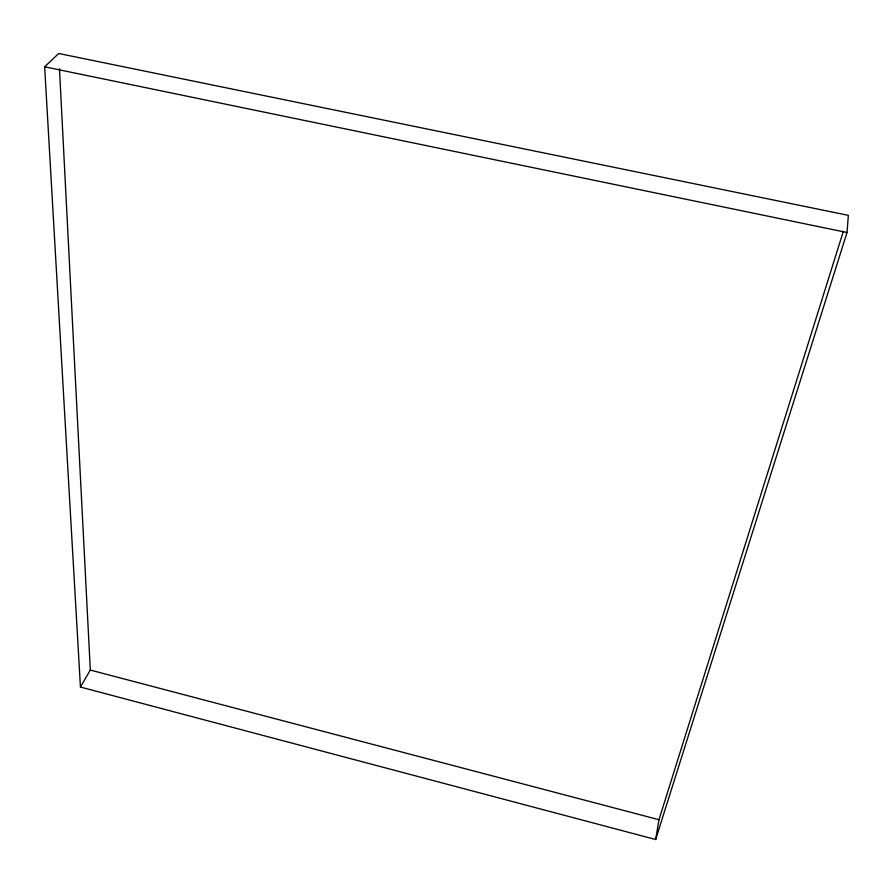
<?xml version="1.0" encoding="UTF-8"?>
<svg xmlns="http://www.w3.org/2000/svg" width="893" height="893" viewBox="0 0 893 893"><rect width="100%" height="100%" fill="white"/><g stroke="black" fill="none" stroke-linecap="round" stroke-linejoin="round"><path stroke-width="1.34" d="M847.022 232.504L848.35 215.347L58.692 53.491L44.65 66.796L80.448 687.052L655.663 839.509L847.022 232.504L44.65 66.796M655.663 839.509L658.978 819.718L843.349 231.32M80.448 687.052L90.316 670.063L59.474 68.794M90.316 670.063L658.978 819.718"/></g></svg>
